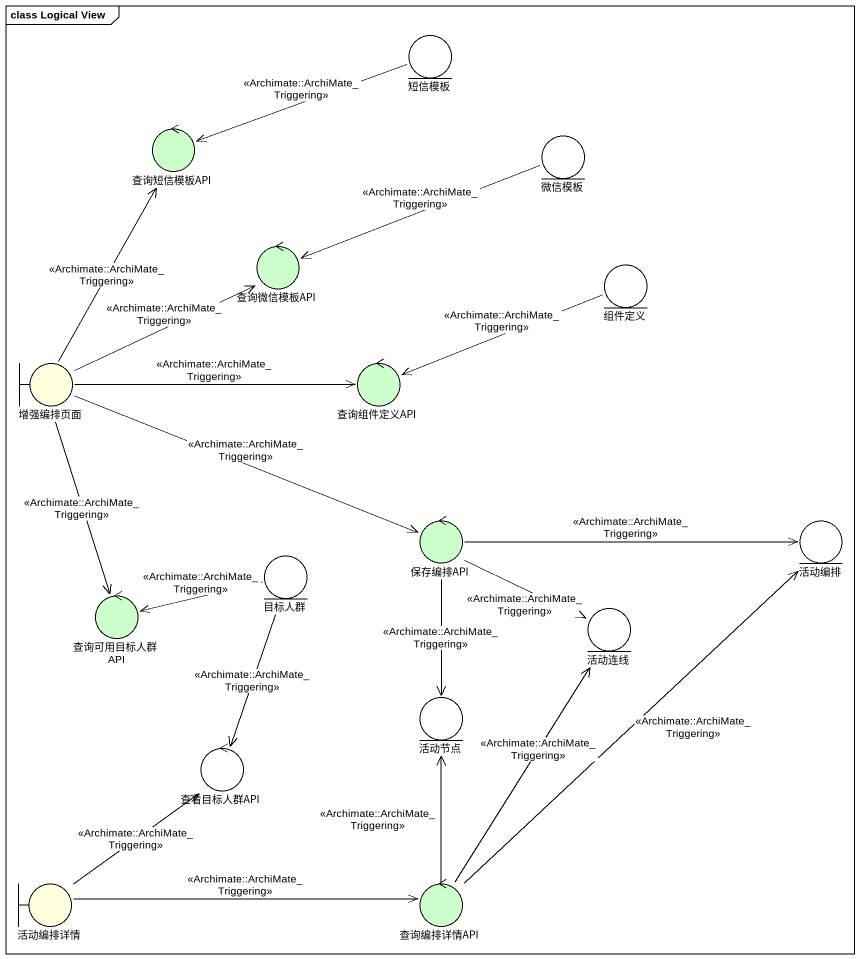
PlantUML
@startuml
mainframe class Logical View
entity 短信模板 #FFFFFF
control 查询短信模板API #CCFFCC
entity 微信模板 #FFFFFF
control 查询微信模板API #CCFFCC
entity 组件定义 #FFFFFF
boundary 增强编排页面 #FFFFE0
control 查询组件定义API #CCFFCC
control 保存编排API #CCFFCC
entity 活动编排 #FFFFFF
entity 目标人群 #FFFFFF
control 查询可用目标人群API #CCFFCC
entity 活动连线 #FFFFFF
entity 活动节点 #FFFFFF
control 查看目标人群API #FFFFFF
boundary 活动编排详情 #FFFFE0
control 查询编排详情API #CCFFCC
短信模板 -left-> 查询短信模板API : <<Archimate::ArchiMate_Triggering>>
微信模板 -left-> 查询微信模板API : <<Archimate::ArchiMate_Triggering>>
组件定义 -left-> 查询组件定义API : <<Archimate::ArchiMate_Triggering>>
增强编排页面 -up-> 查询短信模板API : <<Archimate::ArchiMate_Triggering>>
增强编排页面 -right-> 查询微信模板API : <<Archimate::ArchiMate_Triggering>>
增强编排页面 -right-> 查询组件定义API : <<Archimate::ArchiMate_Triggering>>
增强编排页面 -right-> 保存编排API : <<Archimate::ArchiMate_Triggering>>
增强编排页面 --> 查询可用目标人群API : <<Archimate::ArchiMate_Triggering>>
保存编排API -right-> 活动编排 : <<Archimate::ArchiMate_Triggering>>
保存编排API -right-> 活动连线 : <<Archimate::ArchiMate_Triggering>>
保存编排API --> 活动节点 : <<Archimate::ArchiMate_Triggering>>
目标人群 -left-> 查询可用目标人群API : <<Archimate::ArchiMate_Triggering>>
目标人群 --> 查看目标人群API : <<Archimate::ArchiMate_Triggering>>
活动编排详情 -up-> 查看目标人群API : <<Archimate::ArchiMate_Triggering>>
活动编排详情 -right-> 查询编排详情API : <<Archimate::ArchiMate_Triggering>>
查询编排详情API -up-> 活动编排 : <<Archimate::ArchiMate_Triggering>>
查询编排详情API -up-> 活动连线 : <<Archimate::ArchiMate_Triggering>>
查询编排详情API -up-> 活动节点 : <<Archimate::ArchiMate_Triggering>>
@enduml
